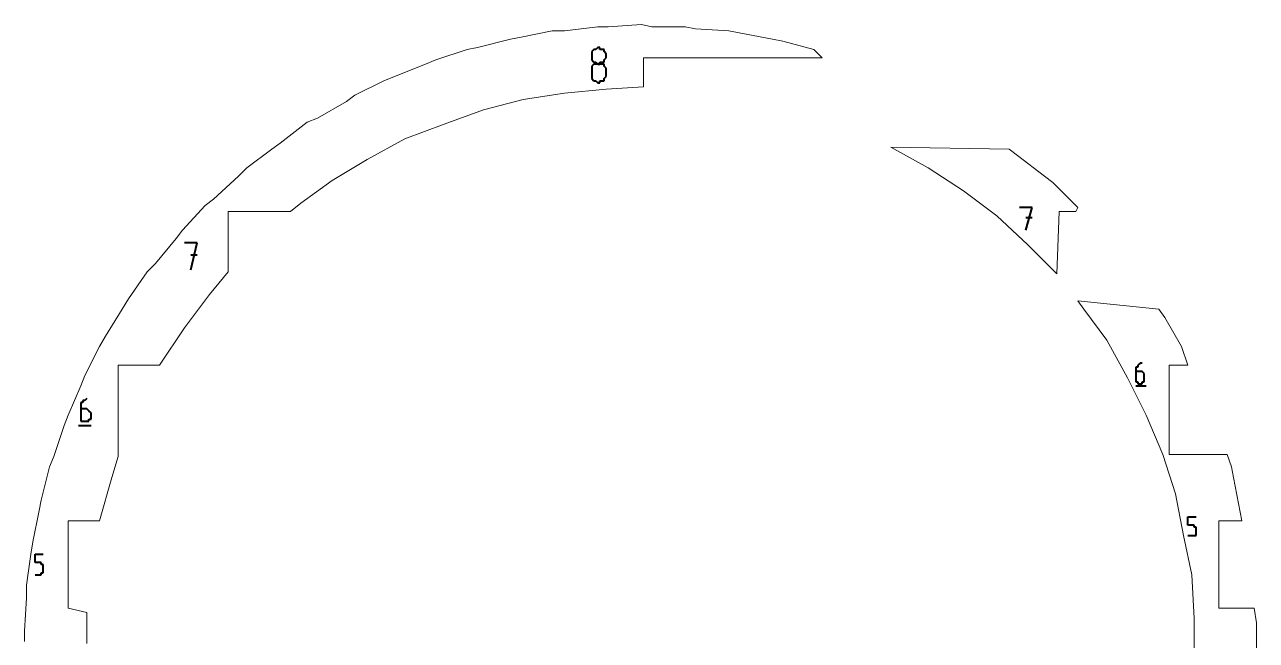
# Model space of a CAD drawing. Header units: centimetres. Extents: x -9.7 to 9.7, y -12.3 to 12.3.
# Drawn here: x -9.66 to -3.73, y 3.13 to 6.1 of the extents above; entities that cross this region are included whole.
import ezdxf

# ---------------------------------------------------------------- set-up
doc = ezdxf.new("R2010")
doc.units = ezdxf.units.CM
doc.header["$MEASUREMENT"] = 0
doc.layers.add('layer 1', color=7, linetype='Continuous')

msp = doc.modelspace()

# ---------------------------------------------------------------- linework, layer by layer
at = {"layer": 'layer 1', "color": 5, "lineweight": 13}
for points in [[(-7.11569, 6.06504), (-7.11569, 6.06504), (-7.26571, 6.03515), (-7.26571, 6.03515)], [(-7.05563, 6.06504), (-7.05563, 6.06504), (-7.11569, 6.06504), (-7.11569, 6.06504)], [(-6.89556, 6.08515), (-6.89556, 6.08515), (-7.05563, 6.06504), (-7.05563, 6.06504)], [(-6.84555, 6.08515), (-6.84555, 6.08515), (-6.89556, 6.08515), (-6.89556, 6.08515)], [(-6.68548, 6.09521), (-6.68548, 6.09521), (-6.84555, 6.08515), (-6.84555, 6.08515)], [(-6.63548, 6.08515), (-6.63548, 6.08515), (-6.68548, 6.09521), (-6.68548, 6.09521)], [(-6.47567, 6.08515), (-6.47567, 6.08515), (-6.63548, 6.08515), (-6.63548, 6.08515)], [(-6.42566, 6.0751), (-6.42566, 6.0751), (-6.47567, 6.08515), (-6.47567, 6.08515)], [(-6.26559, 6.06504), (-6.26559, 6.06504), (-6.42566, 6.0751), (-6.42566, 6.0751)], [(-6.21558, 6.05525), (-6.21558, 6.05525), (-6.26559, 6.06504), (-6.26559, 6.06504)], [(-6.05551, 6.02509), (-6.05551, 6.02509), (-6.21558, 6.05525), (-6.21558, 6.05525)], [(-7.31572, 6.02509), (-7.31572, 6.02509), (-7.47553, 5.98514), (-7.47553, 5.98514)], [(-7.26571, 6.03515), (-7.26571, 6.03515), (-7.31572, 6.02509), (-7.31572, 6.02509)], [(-6.0055, 6.01504), (-6.0055, 6.01504), (-6.05551, 6.02509), (-6.05551, 6.02509)], [(-5.85548, 5.97509), (-5.85548, 5.97509), (-6.0055, 6.01504), (-6.0055, 6.01504)], [(-7.52553, 5.97509), (-7.52553, 5.97509), (-7.67555, 5.92508), (-7.67555, 5.92508)], [(-7.47553, 5.98514), (-7.47553, 5.98514), (-7.52553, 5.97509), (-7.52553, 5.97509)], [(-6.67543, 5.79517), (-6.67543, 5.79517), (-6.67543, 5.93513), (-6.67543, 5.93513)], [(-6.67543, 5.93513), (-6.67543, 5.93513), (-5.81553, 5.93513), (-5.81553, 5.93513)], [(-5.81553, 5.93513), (-5.81553, 5.93513), (-5.85548, 5.97509), (-5.85548, 5.97509)], [(-7.72556, 5.90524), (-7.72556, 5.90524), (-7.87558, 5.84518), (-7.87558, 5.84518)], [(-7.67555, 5.92508), (-7.67555, 5.92508), (-7.72556, 5.90524), (-7.72556, 5.90524)], [(-7.92558, 5.82507), (-7.92558, 5.82507), (-8.06555, 5.75522), (-8.06555, 5.75522)], [(-7.87558, 5.84518), (-7.87558, 5.84518), (-7.92558, 5.82507), (-7.92558, 5.82507)], [(-8.06555, 5.75522), (-8.06555, 5.75522), (-8.10577, 5.72505), (-8.10577, 5.72505)], [(-7.25566, 5.73511), (-7.25566, 5.73511), (-7.05563, 5.76501), (-7.05563, 5.76501)], [(-7.05563, 5.76501), (-7.05563, 5.76501), (-6.85561, 5.78512), (-6.85561, 5.78512)], [(-6.85561, 5.78512), (-6.85561, 5.78512), (-6.67543, 5.79517), (-6.67543, 5.79517)], [(-8.10577, 5.72505), (-8.10577, 5.72505), (-8.24573, 5.64515), (-8.24573, 5.64515)], [(-7.44563, 5.6851), (-7.44563, 5.6851), (-7.25566, 5.73511), (-7.25566, 5.73511)], [(-8.24573, 5.64515), (-8.24573, 5.64515), (-8.29574, 5.62504), (-8.29574, 5.62504)], [(-7.6356, 5.61525), (-7.6356, 5.61525), (-7.44563, 5.6851), (-7.44563, 5.6851)], [(-8.29574, 5.62504), (-8.29574, 5.62504), (-8.42565, 5.52503), (-8.42565, 5.52503)], [(-7.82557, 5.54514), (-7.82557, 5.54514), (-7.6356, 5.61525), (-7.6356, 5.61525)], [(-8.42565, 5.52503), (-8.42565, 5.52503), (-8.4656, 5.49513), (-8.4656, 5.49513)], [(-8.00575, 5.44513), (-8.00575, 5.44513), (-7.82557, 5.54514), (-7.82557, 5.54514)], [(-8.4656, 5.49513), (-8.4656, 5.49513), (-8.58572, 5.40517), (-8.58572, 5.40517)], [(-4.91542, 5.49513), (-4.91542, 5.49513), (-5.4856, 5.50519), (-5.4856, 5.50519)], [(-5.4856, 5.50519), (-5.4856, 5.50519), (-5.30542, 5.40517), (-5.30542, 5.40517)], [(-4.87547, 5.46523), (-4.87547, 5.46523), (-4.91542, 5.49513), (-4.91542, 5.49513)], [(-4.74529, 5.36522), (-4.74529, 5.36522), (-4.87547, 5.46523), (-4.87547, 5.46523)], [(-8.58572, 5.40517), (-8.58572, 5.40517), (-8.62567, 5.36522), (-8.62567, 5.36522)], [(-8.17562, 5.34511), (-8.17562, 5.34511), (-8.00575, 5.44513), (-8.00575, 5.44513)], [(-5.30542, 5.40517), (-5.30542, 5.40517), (-5.13555, 5.29511), (-5.13555, 5.29511)], [(-8.62567, 5.36522), (-8.62567, 5.36522), (-8.74579, 5.25515), (-8.74579, 5.25515)], [(-8.32563, 5.23505), (-8.32563, 5.23505), (-8.17562, 5.34511), (-8.17562, 5.34511)], [(-4.70534, 5.33506), (-4.70534, 5.33506), (-4.74529, 5.36522), (-4.74529, 5.36522)], [(-5.13555, 5.29511), (-5.13555, 5.29511), (-4.97548, 5.17499), (-4.97548, 5.17499)], [(-4.58548, 5.2152), (-4.58548, 5.2152), (-4.70534, 5.33506), (-4.70534, 5.33506)], [(-8.78574, 5.22499), (-8.78574, 5.22499), (-8.89581, 5.10514), (-8.89581, 5.10514)], [(-8.74579, 5.25515), (-8.74579, 5.25515), (-8.78574, 5.22499), (-8.78574, 5.22499)], [(-8.37564, 5.19509), (-8.37564, 5.19509), (-8.32563, 5.23505), (-8.32563, 5.23505)], [(-8.67568, 4.90511), (-8.67568, 4.90511), (-8.67568, 5.19509), (-8.67568, 5.19509)], [(-8.67568, 5.19509), (-8.67568, 5.19509), (-8.37564, 5.19509), (-8.37564, 5.19509)], [(-4.97548, 5.17499), (-4.97548, 5.17499), (-4.82546, 5.03502), (-4.82546, 5.03502)], [(-4.6855, 4.89506), (-4.6855, 4.89506), (-4.67544, 5.19509), (-4.67544, 5.19509)], [(-4.67544, 5.19509), (-4.67544, 5.19509), (-4.59527, 5.19509), (-4.59527, 5.19509)], [(-4.59527, 5.19509), (-4.59527, 5.19509), (-4.58548, 5.2152), (-4.58548, 5.2152)], [(-8.89581, 5.10514), (-8.89581, 5.10514), (-8.92571, 5.06518), (-8.92571, 5.06518)], [(-8.92571, 5.06518), (-8.92571, 5.06518), (-9.02572, 4.94506), (-9.02572, 4.94506)], [(-4.82546, 5.03502), (-4.82546, 5.03502), (-4.6855, 4.89506), (-4.6855, 4.89506)], [(-9.02572, 4.94506), (-9.02572, 4.94506), (-9.06567, 4.90511), (-9.06567, 4.90511)], [(-9.06567, 4.90511), (-9.06567, 4.90511), (-9.15563, 4.7752), (-9.15563, 4.7752)], [(-8.76564, 4.79504), (-8.76564, 4.79504), (-8.67568, 4.90511), (-8.67568, 4.90511)], [(-9.15563, 4.7752), (-9.15563, 4.7752), (-9.18579, 4.72519), (-9.18579, 4.72519)], [(-8.88576, 4.63497), (-8.88576, 4.63497), (-8.76564, 4.79504), (-8.76564, 4.79504)], [(-4.19549, 4.72519), (-4.19549, 4.72519), (-4.58548, 4.76515), (-4.58548, 4.76515)], [(-4.58548, 4.76515), (-4.58548, 4.76515), (-4.55532, 4.72519), (-4.55532, 4.72519)], [(-9.18579, 4.72519), (-9.18579, 4.72519), (-9.2657, 4.59502), (-9.2657, 4.59502)], [(-4.55532, 4.72519), (-4.55532, 4.72519), (-4.44552, 4.57518), (-4.44552, 4.57518)], [(-4.16533, 4.68498), (-4.16533, 4.68498), (-4.19549, 4.72519), (-4.19549, 4.72519)], [(-9.00561, 4.45505), (-9.00561, 4.45505), (-8.88576, 4.63497), (-8.88576, 4.63497)], [(-4.08542, 4.54501), (-4.08542, 4.54501), (-4.16533, 4.68498), (-4.16533, 4.68498)], [(-9.2657, 4.59502), (-9.2657, 4.59502), (-9.29586, 4.54501), (-9.29586, 4.54501)], [(-4.44552, 4.57518), (-4.44552, 4.57518), (-4.34551, 4.39499), (-4.34551, 4.39499)], [(-9.29586, 4.54501), (-9.29586, 4.54501), (-9.36571, 4.40505), (-9.36571, 4.40505)], [(-4.05526, 4.45505), (-4.05526, 4.45505), (-4.08542, 4.54501), (-4.08542, 4.54501)], [(-9.20564, 4.01505), (-9.20564, 4.01505), (-9.20564, 4.45505), (-9.20564, 4.45505)], [(-9.20564, 4.45505), (-9.20564, 4.45505), (-9.00561, 4.45505), (-9.00561, 4.45505)], [(-4.14548, 4.02511), (-4.14548, 4.02511), (-4.14548, 4.45505), (-4.14548, 4.45505)], [(-4.14548, 4.45505), (-4.14548, 4.45505), (-4.05526, 4.45505), (-4.05526, 4.45505)], [(-9.36571, 4.40505), (-9.36571, 4.40505), (-9.38582, 4.35504), (-9.38582, 4.35504)], [(-4.34551, 4.39499), (-4.34551, 4.39499), (-4.25528, 4.21508), (-4.25528, 4.21508)], [(-9.38582, 4.35504), (-9.38582, 4.35504), (-9.44588, 4.21508), (-9.44588, 4.21508)], [(-9.44588, 4.21508), (-9.44588, 4.21508), (-9.46572, 4.16507), (-9.46572, 4.16507)], [(-4.25528, 4.21508), (-4.25528, 4.21508), (-4.17538, 4.02511), (-4.17538, 4.02511)], [(-9.46572, 4.16507), (-9.46572, 4.16507), (-9.51573, 4.01505), (-9.51573, 4.01505)], [(-9.51573, 4.01505), (-9.51573, 4.01505), (-9.53584, 3.96505), (-9.53584, 3.96505)], [(-9.2358, 3.91504), (-9.2358, 3.91504), (-9.20564, 4.01505), (-9.20564, 4.01505)], [(-4.17538, 4.02511), (-4.17538, 4.02511), (-4.11532, 3.83514), (-4.11532, 3.83514)], [(-3.86529, 4.02511), (-3.86529, 4.02511), (-4.14548, 4.02511), (-4.14548, 4.02511)], [(-3.84544, 3.96505), (-3.84544, 3.96505), (-3.86529, 4.02511), (-3.86529, 4.02511)], [(-9.53584, 3.96505), (-9.53584, 3.96505), (-9.57579, 3.80497), (-9.57579, 3.80497)], [(-9.29586, 3.70496), (-9.29586, 3.70496), (-9.2358, 3.91504), (-9.2358, 3.91504)], [(-3.83539, 3.91504), (-3.83539, 3.91504), (-3.84544, 3.96505), (-3.84544, 3.96505)], [(-3.79544, 3.70496), (-3.79544, 3.70496), (-3.83539, 3.91504), (-3.83539, 3.91504)], [(-9.57579, 3.80497), (-9.57579, 3.80497), (-9.58584, 3.75497), (-9.58584, 3.75497)], [(-4.11532, 3.83514), (-4.11532, 3.83514), (-4.07537, 3.63511), (-4.07537, 3.63511)], [(-9.58584, 3.75497), (-9.58584, 3.75497), (-9.61574, 3.60495), (-9.61574, 3.60495)], [(-9.44588, 3.28507), (-9.44588, 3.28507), (-9.44588, 3.70496), (-9.44588, 3.70496)], [(-9.44588, 3.70496), (-9.44588, 3.70496), (-9.29586, 3.70496), (-9.29586, 3.70496)], [(-3.90524, 3.28507), (-3.90524, 3.28507), (-3.90524, 3.70496), (-3.90524, 3.70496)], [(-3.90524, 3.70496), (-3.90524, 3.70496), (-3.79544, 3.70496), (-3.79544, 3.70496)], [(-4.07537, 3.63511), (-4.07537, 3.63511), (-4.03542, 3.44514), (-4.03542, 3.44514)], [(-9.61574, 3.60495), (-9.61574, 3.60495), (-9.6258, 3.54515), (-9.6258, 3.54515)], [(-9.6258, 3.54515), (-9.6258, 3.54515), (-9.64591, 3.39513), (-9.64591, 3.39513)], [(-4.03542, 3.44514), (-4.03542, 3.44514), (-4.02536, 3.23506), (-4.02536, 3.23506)], [(-9.64591, 3.39513), (-9.64591, 3.39513), (-9.64591, 3.33507), (-9.64591, 3.33507)], [(-9.64591, 3.33507), (-9.64591, 3.33507), (-9.65569, 3.175), (-9.65569, 3.175)], [(-9.35566, 3.26496), (-9.35566, 3.26496), (-9.44588, 3.28507), (-9.44588, 3.28507)], [(-9.35566, 3.11494), (-9.35566, 3.11494), (-9.35566, 3.26496), (-9.35566, 3.26496)], [(-3.73538, 3.28507), (-3.73538, 3.28507), (-3.90524, 3.28507), (-3.90524, 3.28507)], [(-3.72532, 3.21495), (-3.72532, 3.21495), (-3.73538, 3.28507), (-3.73538, 3.28507)], [(-4.02536, 3.23506), (-4.02536, 3.23506), (-4.02536, 3.03504), (-4.02536, 3.03504)], [(-3.72532, 3.13505), (-3.72532, 3.13505), (-3.72532, 3.21495), (-3.72532, 3.21495)], [(-9.65569, 3.175), (-9.65569, 3.175), (-9.65569, 3.12499), (-9.65569, 3.12499)], [(-3.72532, 3.05514), (-3.72532, 3.05514), (-3.72532, 3.13505), (-3.72532, 3.13505)]]:
    msp.add_open_spline(points, degree=3, dxfattribs=at)
at = {"layer": 'layer 1', "color": 1, "lineweight": 40}
for points in [[(-6.91567, 5.97509), (-6.91567, 5.97509), (-6.92546, 5.96503), (-6.92546, 5.96503)], [(-6.92546, 5.96503), (-6.92546, 5.96503), (-6.92546, 5.96503), (-6.92546, 5.96503)], [(-6.92546, 5.96503), (-6.92546, 5.96503), (-6.92546, 5.95524), (-6.92546, 5.95524)], [(-6.92546, 5.95524), (-6.92546, 5.95524), (-6.92546, 5.95524), (-6.92546, 5.95524)], [(-6.92546, 5.95524), (-6.92546, 5.95524), (-6.92546, 5.94519), (-6.92546, 5.94519)], [(-6.92546, 5.94519), (-6.92546, 5.94519), (-6.92546, 5.94519), (-6.92546, 5.94519)], [(-6.92546, 5.94519), (-6.92546, 5.94519), (-6.92546, 5.93513), (-6.92546, 5.93513)], [(-6.92546, 5.93513), (-6.92546, 5.93513), (-6.92546, 5.93513), (-6.92546, 5.93513)], [(-6.92546, 5.93513), (-6.92546, 5.93513), (-6.92546, 5.92508), (-6.92546, 5.92508)], [(-6.90562, 5.97509), (-6.90562, 5.97509), (-6.91567, 5.97509), (-6.91567, 5.97509)], [(-6.91567, 5.97509), (-6.91567, 5.97509), (-6.91567, 5.97509), (-6.91567, 5.97509)], [(-6.89556, 5.98514), (-6.89556, 5.98514), (-6.90562, 5.97509), (-6.90562, 5.97509)], [(-6.88551, 5.98514), (-6.88551, 5.98514), (-6.89556, 5.98514), (-6.89556, 5.98514)], [(-6.89556, 5.98514), (-6.89556, 5.98514), (-6.89556, 5.98514), (-6.89556, 5.98514)], [(-6.89556, 5.98514), (-6.89556, 5.98514), (-6.89556, 5.98514), (-6.89556, 5.98514)], [(-6.88551, 5.97509), (-6.88551, 5.97509), (-6.88551, 5.98514), (-6.88551, 5.98514)], [(-6.87545, 5.97509), (-6.87545, 5.97509), (-6.88551, 5.97509), (-6.88551, 5.97509)], [(-6.86566, 5.97509), (-6.86566, 5.97509), (-6.87545, 5.97509), (-6.87545, 5.97509)], [(-6.86566, 5.96503), (-6.86566, 5.96503), (-6.86566, 5.97509), (-6.86566, 5.97509)], [(-6.85561, 5.95524), (-6.85561, 5.95524), (-6.86566, 5.96503), (-6.86566, 5.96503)], [(-6.86566, 5.96503), (-6.86566, 5.96503), (-6.86566, 5.96503), (-6.86566, 5.96503)], [(-6.86566, 5.92508), (-6.86566, 5.92508), (-6.85561, 5.93513), (-6.85561, 5.93513)], [(-6.85561, 5.94519), (-6.85561, 5.94519), (-6.85561, 5.95524), (-6.85561, 5.95524)], [(-6.85561, 5.95524), (-6.85561, 5.95524), (-6.85561, 5.95524), (-6.85561, 5.95524)], [(-6.85561, 5.94519), (-6.85561, 5.94519), (-6.85561, 5.94519), (-6.85561, 5.94519)], [(-6.85561, 5.93513), (-6.85561, 5.93513), (-6.85561, 5.94519), (-6.85561, 5.94519)], [(-6.85561, 5.93513), (-6.85561, 5.93513), (-6.85561, 5.93513), (-6.85561, 5.93513)], [(-6.92546, 5.92508), (-6.92546, 5.92508), (-6.92546, 5.92508), (-6.92546, 5.92508)], [(-6.92546, 5.92508), (-6.92546, 5.92508), (-6.91567, 5.91502), (-6.91567, 5.91502)], [(-6.91567, 5.90524), (-6.91567, 5.90524), (-6.92546, 5.89518), (-6.92546, 5.89518)], [(-6.92546, 5.89518), (-6.92546, 5.89518), (-6.92546, 5.89518), (-6.92546, 5.89518)], [(-6.92546, 5.89518), (-6.92546, 5.89518), (-6.92546, 5.88513), (-6.92546, 5.88513)], [(-6.92546, 5.88513), (-6.92546, 5.88513), (-6.92546, 5.87507), (-6.92546, 5.87507)], [(-6.92546, 5.87507), (-6.92546, 5.87507), (-6.92546, 5.87507), (-6.92546, 5.87507)], [(-6.92546, 5.87507), (-6.92546, 5.87507), (-6.92546, 5.85523), (-6.92546, 5.85523)], [(-6.91567, 5.91502), (-6.91567, 5.91502), (-6.91567, 5.91502), (-6.91567, 5.91502)], [(-6.91567, 5.91502), (-6.91567, 5.91502), (-6.90562, 5.91502), (-6.90562, 5.91502)], [(-6.90562, 5.90524), (-6.90562, 5.90524), (-6.91567, 5.90524), (-6.91567, 5.90524)], [(-6.91567, 5.90524), (-6.91567, 5.90524), (-6.91567, 5.90524), (-6.91567, 5.90524)], [(-6.90562, 5.91502), (-6.90562, 5.91502), (-6.89556, 5.90524), (-6.89556, 5.90524)], [(-6.89556, 5.90524), (-6.89556, 5.90524), (-6.90562, 5.90524), (-6.90562, 5.90524)], [(-6.88551, 5.90524), (-6.88551, 5.90524), (-6.89556, 5.90524), (-6.89556, 5.90524)], [(-6.89556, 5.90524), (-6.89556, 5.90524), (-6.89556, 5.90524), (-6.89556, 5.90524)], [(-6.89556, 5.90524), (-6.89556, 5.90524), (-6.89556, 5.90524), (-6.89556, 5.90524)], [(-6.89556, 5.90524), (-6.89556, 5.90524), (-6.89556, 5.90524), (-6.89556, 5.90524)], [(-6.89556, 5.90524), (-6.89556, 5.90524), (-6.89556, 5.90524), (-6.89556, 5.90524)], [(-6.89556, 5.90524), (-6.89556, 5.90524), (-6.88551, 5.90524), (-6.88551, 5.90524)], [(-6.88551, 5.90524), (-6.88551, 5.90524), (-6.88551, 5.91502), (-6.88551, 5.91502)], [(-6.88551, 5.91502), (-6.88551, 5.91502), (-6.87545, 5.91502), (-6.87545, 5.91502)], [(-6.87545, 5.90524), (-6.87545, 5.90524), (-6.88551, 5.90524), (-6.88551, 5.90524)], [(-6.88551, 5.90524), (-6.88551, 5.90524), (-6.88551, 5.90524), (-6.88551, 5.90524)], [(-6.87545, 5.91502), (-6.87545, 5.91502), (-6.86566, 5.91502), (-6.86566, 5.91502)], [(-6.86566, 5.90524), (-6.86566, 5.90524), (-6.87545, 5.90524), (-6.87545, 5.90524)], [(-6.86566, 5.91502), (-6.86566, 5.91502), (-6.86566, 5.92508), (-6.86566, 5.92508)], [(-6.86566, 5.92508), (-6.86566, 5.92508), (-6.86566, 5.92508), (-6.86566, 5.92508)], [(-6.86566, 5.89518), (-6.86566, 5.89518), (-6.86566, 5.90524), (-6.86566, 5.90524)], [(-6.85561, 5.88513), (-6.85561, 5.88513), (-6.86566, 5.89518), (-6.86566, 5.89518)], [(-6.86566, 5.89518), (-6.86566, 5.89518), (-6.86566, 5.89518), (-6.86566, 5.89518)], [(-6.85561, 5.87507), (-6.85561, 5.87507), (-6.85561, 5.88513), (-6.85561, 5.88513)], [(-6.85561, 5.85523), (-6.85561, 5.85523), (-6.85561, 5.87507), (-6.85561, 5.87507)], [(-6.85561, 5.87507), (-6.85561, 5.87507), (-6.85561, 5.87507), (-6.85561, 5.87507)], [(-6.85561, 5.87507), (-6.85561, 5.87507), (-6.85561, 5.87507), (-6.85561, 5.87507)], [(-6.92546, 5.85523), (-6.92546, 5.85523), (-6.92546, 5.85523), (-6.92546, 5.85523)], [(-6.92546, 5.85523), (-6.92546, 5.85523), (-6.92546, 5.84518), (-6.92546, 5.84518)], [(-6.92546, 5.84518), (-6.92546, 5.84518), (-6.92546, 5.84518), (-6.92546, 5.84518)], [(-6.92546, 5.84518), (-6.92546, 5.84518), (-6.92546, 5.83512), (-6.92546, 5.83512)], [(-6.92546, 5.83512), (-6.92546, 5.83512), (-6.92546, 5.83512), (-6.92546, 5.83512)], [(-6.92546, 5.83512), (-6.92546, 5.83512), (-6.91567, 5.82507), (-6.91567, 5.82507)], [(-6.91567, 5.82507), (-6.91567, 5.82507), (-6.91567, 5.82507), (-6.91567, 5.82507)], [(-6.91567, 5.82507), (-6.91567, 5.82507), (-6.90562, 5.82507), (-6.90562, 5.82507)], [(-6.90562, 5.82507), (-6.90562, 5.82507), (-6.89556, 5.81501), (-6.89556, 5.81501)], [(-6.89556, 5.81501), (-6.89556, 5.81501), (-6.89556, 5.81501), (-6.89556, 5.81501)], [(-6.89556, 5.81501), (-6.89556, 5.81501), (-6.89556, 5.81501), (-6.89556, 5.81501)], [(-6.89556, 5.81501), (-6.89556, 5.81501), (-6.88551, 5.81501), (-6.88551, 5.81501)], [(-6.88551, 5.81501), (-6.88551, 5.81501), (-6.88551, 5.82507), (-6.88551, 5.82507)], [(-6.88551, 5.82507), (-6.88551, 5.82507), (-6.87545, 5.82507), (-6.87545, 5.82507)], [(-6.87545, 5.82507), (-6.87545, 5.82507), (-6.86566, 5.82507), (-6.86566, 5.82507)], [(-6.86566, 5.83512), (-6.86566, 5.83512), (-6.85561, 5.84518), (-6.85561, 5.84518)], [(-6.86566, 5.82507), (-6.86566, 5.82507), (-6.86566, 5.83512), (-6.86566, 5.83512)], [(-6.86566, 5.83512), (-6.86566, 5.83512), (-6.86566, 5.83512), (-6.86566, 5.83512)], [(-6.85561, 5.84518), (-6.85561, 5.84518), (-6.85561, 5.85523), (-6.85561, 5.85523)], [(-6.85561, 5.84518), (-6.85561, 5.84518), (-6.85561, 5.84518), (-6.85561, 5.84518)], [(-4.80535, 5.2152), (-4.80535, 5.2152), (-4.86541, 5.2152), (-4.86541, 5.2152)], [(-4.83552, 5.10514), (-4.83552, 5.10514), (-4.80535, 5.2152), (-4.80535, 5.2152)], [(-4.80535, 5.1652), (-4.80535, 5.1652), (-4.83552, 5.1652), (-4.83552, 5.1652)], [(-8.8257, 5.04508), (-8.8257, 5.04508), (-8.88576, 5.04508), (-8.88576, 5.04508)], [(-8.85559, 4.91517), (-8.85559, 4.91517), (-8.8257, 5.04508), (-8.8257, 5.04508)], [(-8.8257, 4.98501), (-8.8257, 4.98501), (-8.85559, 4.98501), (-8.85559, 4.98501)], [(-4.28545, 4.46511), (-4.28545, 4.46511), (-4.2955, 4.45505), (-4.2955, 4.45505)], [(-4.2955, 4.45505), (-4.2955, 4.45505), (-4.2955, 4.45505), (-4.2955, 4.45505)], [(-4.2955, 4.45505), (-4.2955, 4.45505), (-4.2955, 4.445), (-4.2955, 4.445)], [(-4.27539, 4.46511), (-4.27539, 4.46511), (-4.28545, 4.46511), (-4.28545, 4.46511)], [(-4.27539, 4.46511), (-4.27539, 4.46511), (-4.27539, 4.46511), (-4.27539, 4.46511)], [(-4.27539, 4.46511), (-4.27539, 4.46511), (-4.27539, 4.46511), (-4.27539, 4.46511)], [(-4.2955, 4.445), (-4.2955, 4.445), (-4.30529, 4.445), (-4.30529, 4.445)], [(-4.30529, 4.445), (-4.30529, 4.445), (-4.30529, 4.43521), (-4.30529, 4.43521)], [(-4.30529, 4.43521), (-4.30529, 4.43521), (-4.30529, 4.43521), (-4.30529, 4.43521)], [(-4.30529, 4.43521), (-4.30529, 4.43521), (-4.30529, 4.42516), (-4.30529, 4.42516)], [(-4.30529, 4.42516), (-4.30529, 4.42516), (-4.30529, 4.3852), (-4.30529, 4.3852)], [(-4.28545, 4.42516), (-4.28545, 4.42516), (-4.30529, 4.42516), (-4.30529, 4.42516)], [(-4.27539, 4.42516), (-4.27539, 4.42516), (-4.28545, 4.42516), (-4.28545, 4.42516)], [(-4.26534, 4.4151), (-4.26534, 4.4151), (-4.27539, 4.42516), (-4.27539, 4.42516)], [(-4.27539, 4.42516), (-4.27539, 4.42516), (-4.27539, 4.42516), (-4.27539, 4.42516)], [(-4.27539, 4.42516), (-4.27539, 4.42516), (-4.27539, 4.42516), (-4.27539, 4.42516)], [(-4.26534, 4.40505), (-4.26534, 4.40505), (-4.26534, 4.4151), (-4.26534, 4.4151)], [(-4.26534, 4.4151), (-4.26534, 4.4151), (-4.26534, 4.4151), (-4.26534, 4.4151)], [(-4.26534, 4.4151), (-4.26534, 4.4151), (-4.26534, 4.4151), (-4.26534, 4.4151)], [(-4.26534, 4.3852), (-4.26534, 4.3852), (-4.26534, 4.40505), (-4.26534, 4.40505)], [(-4.26534, 4.40505), (-4.26534, 4.40505), (-4.26534, 4.40505), (-4.26534, 4.40505)], [(-4.26534, 4.40505), (-4.26534, 4.40505), (-4.26534, 4.40505), (-4.26534, 4.40505)], [(-4.26534, 4.40505), (-4.26534, 4.40505), (-4.26534, 4.40505), (-4.26534, 4.40505)], [(-4.30529, 4.3852), (-4.30529, 4.3852), (-4.30529, 4.3852), (-4.30529, 4.3852)], [(-4.30529, 4.3852), (-4.30529, 4.3852), (-4.30529, 4.3852), (-4.30529, 4.3852)], [(-4.30529, 4.3852), (-4.30529, 4.3852), (-4.30529, 4.3852), (-4.30529, 4.3852)], [(-4.30529, 4.3852), (-4.30529, 4.3852), (-4.30529, 4.37515), (-4.30529, 4.37515)], [(-4.30529, 4.37515), (-4.30529, 4.37515), (-4.30529, 4.37515), (-4.30529, 4.37515)], [(-4.30529, 4.37515), (-4.30529, 4.37515), (-4.2955, 4.37515), (-4.2955, 4.37515)], [(-4.30529, 4.35504), (-4.30529, 4.35504), (-4.25528, 4.35504), (-4.25528, 4.35504)], [(-4.2955, 4.37515), (-4.2955, 4.37515), (-4.2955, 4.37515), (-4.2955, 4.37515)], [(-4.2955, 4.37515), (-4.2955, 4.37515), (-4.2955, 4.3651), (-4.2955, 4.3651)], [(-4.2955, 4.3651), (-4.2955, 4.3651), (-4.28545, 4.3651), (-4.28545, 4.3651)], [(-4.28545, 4.3651), (-4.28545, 4.3651), (-4.28545, 4.3651), (-4.28545, 4.3651)], [(-4.28545, 4.3651), (-4.28545, 4.3651), (-4.28545, 4.3651), (-4.28545, 4.3651)], [(-4.28545, 4.3651), (-4.28545, 4.3651), (-4.27539, 4.3651), (-4.27539, 4.3651)], [(-4.27539, 4.3651), (-4.27539, 4.3651), (-4.27539, 4.37515), (-4.27539, 4.37515)], [(-4.27539, 4.37515), (-4.27539, 4.37515), (-4.26534, 4.37515), (-4.26534, 4.37515)], [(-4.27539, 4.3651), (-4.27539, 4.3651), (-4.27539, 4.3651), (-4.27539, 4.3651)], [(-4.26534, 4.37515), (-4.26534, 4.37515), (-4.26534, 4.3852), (-4.26534, 4.3852)], [(-4.26534, 4.3852), (-4.26534, 4.3852), (-4.26534, 4.3852), (-4.26534, 4.3852)], [(-4.26534, 4.3852), (-4.26534, 4.3852), (-4.26534, 4.3852), (-4.26534, 4.3852)], [(-4.26534, 4.37515), (-4.26534, 4.37515), (-4.26534, 4.37515), (-4.26534, 4.37515)], [(-4.26534, 4.37515), (-4.26534, 4.37515), (-4.26534, 4.37515), (-4.26534, 4.37515)], [(-9.37577, 4.27514), (-9.37577, 4.27514), (-9.38582, 4.27514), (-9.38582, 4.27514)], [(-9.38582, 4.27514), (-9.38582, 4.27514), (-9.38582, 4.26508), (-9.38582, 4.26508)], [(-9.36571, 4.28519), (-9.36571, 4.28519), (-9.37577, 4.28519), (-9.37577, 4.28519)], [(-9.37577, 4.28519), (-9.37577, 4.28519), (-9.37577, 4.27514), (-9.37577, 4.27514)], [(-9.35566, 4.29498), (-9.35566, 4.29498), (-9.36571, 4.28519), (-9.36571, 4.28519)], [(-9.35566, 4.29498), (-9.35566, 4.29498), (-9.35566, 4.29498), (-9.35566, 4.29498)], [(-9.35566, 4.29498), (-9.35566, 4.29498), (-9.35566, 4.29498), (-9.35566, 4.29498)], [(-9.38582, 4.26508), (-9.38582, 4.26508), (-9.38582, 4.25503), (-9.38582, 4.25503)], [(-9.38582, 4.25503), (-9.38582, 4.25503), (-9.38582, 4.25503), (-9.38582, 4.25503)], [(-9.38582, 4.25503), (-9.38582, 4.25503), (-9.38582, 4.24498), (-9.38582, 4.24498)], [(-9.38582, 4.24498), (-9.38582, 4.24498), (-9.38582, 4.20502), (-9.38582, 4.20502)], [(-9.36571, 4.24498), (-9.36571, 4.24498), (-9.38582, 4.24498), (-9.38582, 4.24498)], [(-9.35566, 4.24498), (-9.35566, 4.24498), (-9.36571, 4.24498), (-9.36571, 4.24498)], [(-9.34587, 4.23519), (-9.34587, 4.23519), (-9.35566, 4.24498), (-9.35566, 4.24498)], [(-9.35566, 4.24498), (-9.35566, 4.24498), (-9.35566, 4.24498), (-9.35566, 4.24498)], [(-9.35566, 4.24498), (-9.35566, 4.24498), (-9.35566, 4.24498), (-9.35566, 4.24498)], [(-9.33581, 4.22513), (-9.33581, 4.22513), (-9.34587, 4.23519), (-9.34587, 4.23519)], [(-9.34587, 4.23519), (-9.34587, 4.23519), (-9.34587, 4.23519), (-9.34587, 4.23519)], [(-9.34587, 4.23519), (-9.34587, 4.23519), (-9.34587, 4.23519), (-9.34587, 4.23519)], [(-9.33581, 4.21508), (-9.33581, 4.21508), (-9.33581, 4.22513), (-9.33581, 4.22513)], [(-9.33581, 4.22513), (-9.33581, 4.22513), (-9.33581, 4.22513), (-9.33581, 4.22513)], [(-9.33581, 4.20502), (-9.33581, 4.20502), (-9.33581, 4.21508), (-9.33581, 4.21508)], [(-9.33581, 4.21508), (-9.33581, 4.21508), (-9.33581, 4.21508), (-9.33581, 4.21508)], [(-9.39587, 4.16507), (-9.39587, 4.16507), (-9.33581, 4.16507), (-9.33581, 4.16507)], [(-9.38582, 4.20502), (-9.38582, 4.20502), (-9.38582, 4.20502), (-9.38582, 4.20502)], [(-9.38582, 4.20502), (-9.38582, 4.20502), (-9.38582, 4.20502), (-9.38582, 4.20502)], [(-9.38582, 4.20502), (-9.38582, 4.20502), (-9.38582, 4.19497), (-9.38582, 4.19497)], [(-9.38582, 4.19497), (-9.38582, 4.19497), (-9.38582, 4.19497), (-9.38582, 4.19497)], [(-9.38582, 4.19497), (-9.38582, 4.19497), (-9.38582, 4.18518), (-9.38582, 4.18518)], [(-9.38582, 4.18518), (-9.38582, 4.18518), (-9.37577, 4.18518), (-9.37577, 4.18518)], [(-9.37577, 4.18518), (-9.37577, 4.18518), (-9.37577, 4.18518), (-9.37577, 4.18518)], [(-9.37577, 4.18518), (-9.37577, 4.18518), (-9.37577, 4.18518), (-9.37577, 4.18518)], [(-9.37577, 4.18518), (-9.37577, 4.18518), (-9.36571, 4.18518), (-9.36571, 4.18518)], [(-9.36571, 4.18518), (-9.36571, 4.18518), (-9.36571, 4.18518), (-9.36571, 4.18518)], [(-9.36571, 4.18518), (-9.36571, 4.18518), (-9.36571, 4.18518), (-9.36571, 4.18518)], [(-9.36571, 4.18518), (-9.36571, 4.18518), (-9.35566, 4.18518), (-9.35566, 4.18518)], [(-9.35566, 4.18518), (-9.35566, 4.18518), (-9.35566, 4.18518), (-9.35566, 4.18518)], [(-9.35566, 4.18518), (-9.35566, 4.18518), (-9.35566, 4.18518), (-9.35566, 4.18518)], [(-9.35566, 4.18518), (-9.35566, 4.18518), (-9.34587, 4.18518), (-9.34587, 4.18518)], [(-9.34587, 4.18518), (-9.34587, 4.18518), (-9.34587, 4.19497), (-9.34587, 4.19497)], [(-9.34587, 4.19497), (-9.34587, 4.19497), (-9.33581, 4.19497), (-9.33581, 4.19497)], [(-9.34587, 4.18518), (-9.34587, 4.18518), (-9.34587, 4.18518), (-9.34587, 4.18518)], [(-9.33581, 4.19497), (-9.33581, 4.19497), (-9.33581, 4.20502), (-9.33581, 4.20502)], [(-9.33581, 4.20502), (-9.33581, 4.20502), (-9.33581, 4.20502), (-9.33581, 4.20502)], [(-4.05526, 3.68512), (-4.05526, 3.68512), (-4.05526, 3.72507), (-4.05526, 3.72507)], [(-4.05526, 3.72507), (-4.05526, 3.72507), (-4.01531, 3.72507), (-4.01531, 3.72507)], [(-4.03542, 3.68512), (-4.03542, 3.68512), (-4.05526, 3.68512), (-4.05526, 3.68512)], [(-4.02536, 3.68512), (-4.02536, 3.68512), (-4.03542, 3.68512), (-4.03542, 3.68512)], [(-4.02536, 3.67506), (-4.02536, 3.67506), (-4.02536, 3.68512), (-4.02536, 3.68512)], [(-4.02536, 3.68512), (-4.02536, 3.68512), (-4.02536, 3.68512), (-4.02536, 3.68512)], [(-4.05526, 3.63511), (-4.05526, 3.63511), (-4.03542, 3.63511), (-4.03542, 3.63511)], [(-4.03542, 3.63511), (-4.03542, 3.63511), (-4.03542, 3.63511), (-4.03542, 3.63511)], [(-4.03542, 3.63511), (-4.03542, 3.63511), (-4.02536, 3.63511), (-4.02536, 3.63511)], [(-4.01531, 3.67506), (-4.01531, 3.67506), (-4.02536, 3.67506), (-4.02536, 3.67506)], [(-4.02536, 3.63511), (-4.02536, 3.63511), (-4.02536, 3.63511), (-4.02536, 3.63511)], [(-4.02536, 3.63511), (-4.02536, 3.63511), (-4.02536, 3.63511), (-4.02536, 3.63511)], [(-4.02536, 3.63511), (-4.02536, 3.63511), (-4.01531, 3.63511), (-4.01531, 3.63511)], [(-4.01531, 3.66501), (-4.01531, 3.66501), (-4.01531, 3.67506), (-4.01531, 3.67506)], [(-4.01531, 3.67506), (-4.01531, 3.67506), (-4.01531, 3.67506), (-4.01531, 3.67506)], [(-4.01531, 3.67506), (-4.01531, 3.67506), (-4.01531, 3.67506), (-4.01531, 3.67506)], [(-4.01531, 3.65495), (-4.01531, 3.65495), (-4.01531, 3.66501), (-4.01531, 3.66501)], [(-4.01531, 3.66501), (-4.01531, 3.66501), (-4.01531, 3.66501), (-4.01531, 3.66501)], [(-4.01531, 3.66501), (-4.01531, 3.66501), (-4.01531, 3.66501), (-4.01531, 3.66501)], [(-4.01531, 3.66501), (-4.01531, 3.66501), (-4.01531, 3.66501), (-4.01531, 3.66501)], [(-4.01531, 3.64517), (-4.01531, 3.64517), (-4.01531, 3.65495), (-4.01531, 3.65495)], [(-4.01531, 3.63511), (-4.01531, 3.63511), (-4.01531, 3.64517), (-4.01531, 3.64517)], [(-4.01531, 3.64517), (-4.01531, 3.64517), (-4.01531, 3.64517), (-4.01531, 3.64517)], [(-4.01531, 3.64517), (-4.01531, 3.64517), (-4.01531, 3.64517), (-4.01531, 3.64517)], [(-4.01531, 3.63511), (-4.01531, 3.63511), (-4.01531, 3.63511), (-4.01531, 3.63511)], [(-9.60569, 3.50494), (-9.60569, 3.50494), (-9.60569, 3.54515), (-9.60569, 3.54515)], [(-9.60569, 3.54515), (-9.60569, 3.54515), (-9.56574, 3.54515), (-9.56574, 3.54515)], [(-9.58584, 3.50494), (-9.58584, 3.50494), (-9.60569, 3.50494), (-9.60569, 3.50494)], [(-9.57579, 3.50494), (-9.57579, 3.50494), (-9.58584, 3.50494), (-9.58584, 3.50494)], [(-9.58584, 3.50494), (-9.58584, 3.50494), (-9.58584, 3.50494), (-9.58584, 3.50494)], [(-9.57579, 3.49515), (-9.57579, 3.49515), (-9.57579, 3.50494), (-9.57579, 3.50494)], [(-9.60569, 3.44514), (-9.60569, 3.44514), (-9.58584, 3.44514), (-9.58584, 3.44514)], [(-9.58584, 3.44514), (-9.58584, 3.44514), (-9.58584, 3.44514), (-9.58584, 3.44514)], [(-9.58584, 3.44514), (-9.58584, 3.44514), (-9.58584, 3.44514), (-9.58584, 3.44514)], [(-9.58584, 3.44514), (-9.58584, 3.44514), (-9.57579, 3.44514), (-9.57579, 3.44514)], [(-9.56574, 3.49515), (-9.56574, 3.49515), (-9.57579, 3.49515), (-9.57579, 3.49515)], [(-9.57579, 3.49515), (-9.57579, 3.49515), (-9.57579, 3.49515), (-9.57579, 3.49515)], [(-9.57579, 3.44514), (-9.57579, 3.44514), (-9.57579, 3.45493), (-9.57579, 3.45493)], [(-9.57579, 3.45493), (-9.57579, 3.45493), (-9.56574, 3.45493), (-9.56574, 3.45493)], [(-9.57579, 3.44514), (-9.57579, 3.44514), (-9.57579, 3.44514), (-9.57579, 3.44514)], [(-9.56574, 3.48509), (-9.56574, 3.48509), (-9.56574, 3.49515), (-9.56574, 3.49515)], [(-9.56574, 3.49515), (-9.56574, 3.49515), (-9.56574, 3.49515), (-9.56574, 3.49515)], [(-9.56574, 3.46498), (-9.56574, 3.46498), (-9.56574, 3.48509), (-9.56574, 3.48509)], [(-9.56574, 3.48509), (-9.56574, 3.48509), (-9.56574, 3.48509), (-9.56574, 3.48509)], [(-9.56574, 3.48509), (-9.56574, 3.48509), (-9.56574, 3.48509), (-9.56574, 3.48509)], [(-9.56574, 3.48509), (-9.56574, 3.48509), (-9.56574, 3.48509), (-9.56574, 3.48509)], [(-9.56574, 3.45493), (-9.56574, 3.45493), (-9.56574, 3.46498), (-9.56574, 3.46498)], [(-9.56574, 3.46498), (-9.56574, 3.46498), (-9.56574, 3.46498), (-9.56574, 3.46498)], [(-9.56574, 3.46498), (-9.56574, 3.46498), (-9.56574, 3.46498), (-9.56574, 3.46498)], [(-9.56574, 3.45493), (-9.56574, 3.45493), (-9.56574, 3.45493), (-9.56574, 3.45493)]]:
    msp.add_open_spline(points, degree=3, dxfattribs=at)

doc.saveas('drawing.dxf')
